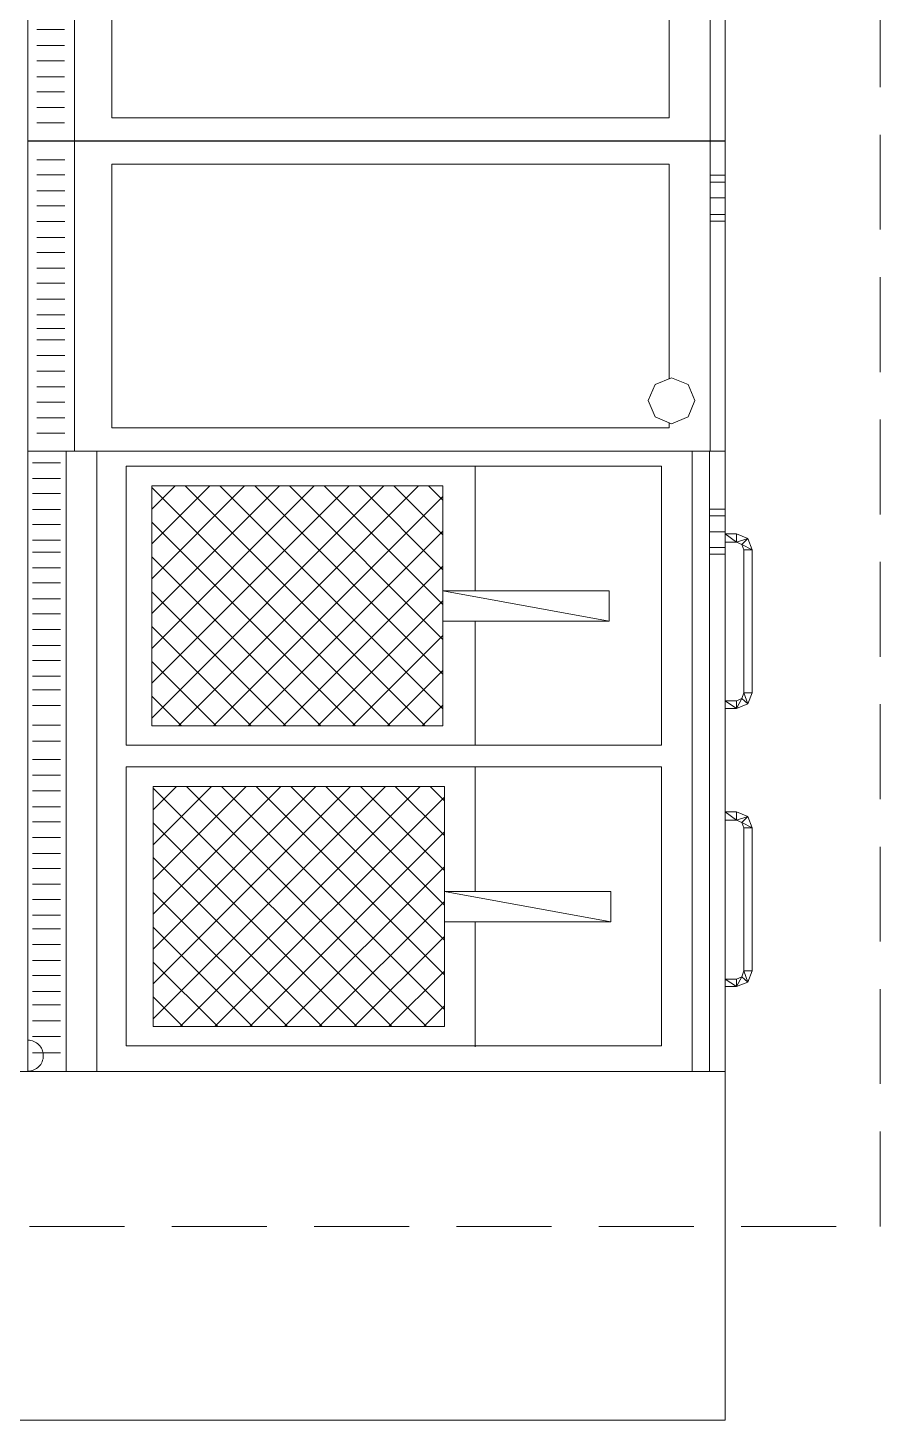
# Model space of a CAD drawing. Header units: inches. Extents: x 33469 to 138684, y -86444 to -29699.
# Drawn here: x 77707.8 to 77793.4, y -41066.1 to -40926.4 of the extents above; entities that cross this region are included whole.
import ezdxf

# ---------------------------------------------------------------- set-up
doc = ezdxf.new("R2010")
doc.units = ezdxf.units.IN
doc.header["$MEASUREMENT"] = 0
doc.linetypes.add('cta_plan_01$0$cta_plan_01$0$HIDDEN2', pattern=[4.7625, 3.175, -1.5875])
doc.layers.get('0').update_dxf_attribs({"lineweight": 9})
for name, color, linetype, lineweight in [('-DWG_ANA', 7, 'Continuous', 50), ('2d-yazı', 255, 'Continuous', 20), ('CİHAZ', 7, 'Continuous', 15), ('KAPı', 7, 'Continuous', 5)]:
    doc.layers.add(name, color=color, linetype=linetype, lineweight=lineweight)

# ---------------------------------------------------------------- blocks, each defined once
blk = doc.blocks.new('14')
at = {"layer": 'CİHAZ'}
for p, q in [((0, 3.5), (1.07, 2.04)), ((1.07, 3.5), (0, 3.5)), ((0, 2.04), (0, 3.5)), ((0, 3.5), (1.07, 2.04)), ((0, 3.5), (0, 2.04)), ((1.07, 3.5), (0, 3.5)), ((1.07, 2.04), (0, 2.04)), ((0, 2.04), (1.07, 2.04)), ((0.58, 0.58), (0, 2.04)), ((0, 2.04), (1.07, 2.04)), ((0, 2.04), (0, 2.04)), ((0.58, 0.58), (0, 2.04)), ((0, 2.04), (1.07, 2.04)), ((1.07, 2.04), (0.58, 0.58)), ((1.07, 2.04), (0.58, 0.58)), ((1.07, 2.04), (1.07, 3.5)), ((1.07, 3.5), (1.07, 3.5)), ((1.07, 2.04), (1.07, 3.5)), ((1.36, 1.36), (1.07, 2.04)), ((1.07, 2.04), (1.36, 1.36)), ((21.26, 1.36), (22.52, 2.04)), ((21.55, 2.04), (21.26, 1.36)), ((21.26, 1.36), (22.52, 2.04)), ((21.26, 1.36), (21.55, 2.04)), ((21.55, 3.5), (21.55, 2.04)), ((22.52, 2.04), (21.55, 3.5)), ((21.55, 3.5), (22.52, 3.5)), ((22.52, 2.04), (21.55, 3.5)), ((21.55, 3.5), (21.55, 2.04)), ((22.52, 3.5), (21.55, 3.5)), ((21.55, 3.5), (21.75, 3.5)), ((21.75, 3.5), (21.55, 3.5)), ((22.52, 2.04), (21.55, 2.04)), ((21.55, 2.04), (22.52, 2.04)), ((21.55, 2.04), (22.52, 2.04)), ((21.55, 2.04), (21.55, 2.04)), ((21.55, 2.04), (22.52, 2.04)), ((21.75, 3.5), (22.43, 3.5)), ((22.43, 3.5), (21.75, 3.5)), ((22.52, 2.04), (21.94, 0.58)), ((22.52, 2.04), (21.94, 0.58)), ((22.52, 3.5), (22.52, 2.04)), ((22.52, 2.04), (22.52, 3.5)), ((0.58, 0.58), (1.36, 1.36)), ((1.36, 1.36), (0.58, 0.58)), ((0.58, 0.58), (1.36, 1.36)), ((0.58, 0.58), (1.36, 1.36)), ((2.04, 0), (0.58, 0.58)), ((0.58, 0.58), (0.58, 0.58)), ((2.04, 0), (0.58, 0.58)), ((1.36, 1.36), (2.04, 0)), ((2.04, 1.07), (1.36, 1.36)), ((1.36, 1.36), (2.04, 0)), ((1.36, 1.36), (2.04, 1.07)), ((2.04, 0), (2.04, 1.07)), ((2.04, 1.07), (2.04, 0)), ((2.04, 1.07), (2.04, 0)), ((2.04, 1.07), (2.04, 1.07)), ((2.04, 1.07), (2.04, 0)), ((20.49, 1.07), (2.04, 1.07)), ((20.49, 1.07), (2.04, 1.07)), ((20.49, 0), (2.04, 0)), ((2.04, 0), (20.49, 0)), ((21.26, 1.36), (20.49, 1.07)), ((20.49, 1.07), (21.26, 1.36)), ((20.49, 1.07), (21.94, 0.58)), ((20.49, 0), (20.49, 1.07)), ((20.49, 1.07), (21.94, 0.58)), ((20.49, 0), (20.49, 1.07)), ((20.49, 1.07), (20.49, 0)), ((20.49, 0), (20.49, 1.07)), ((21.94, 0.58), (20.49, 0)), ((21.94, 0.58), (20.49, 0)), ((20.49, 0), (20.49, 0)), ((21.94, 0.58), (21.26, 1.36)), ((21.26, 1.36), (21.94, 0.58)), ((21.94, 0.58), (21.26, 1.36)), ((21.94, 0.58), (21.26, 1.36)), ((21.94, 0.58), (21.94, 0.58))]:
    blk.add_line(p, q, dxfattribs=at)
blk = doc.blocks.new('0233')
at = {"layer": 'KAPı'}
h = blk.add_hatch(dxfattribs=at)
h.set_pattern_fill('ANSI37', color=1, style=0)
h.set_pattern_definition([(45, (4640.4992, 2640.517), (-2.245064, 2.245064), []), (135, (4640.4992, 2640.517), (-2.245064, -2.245064), [])])
h.paths.add_polyline_path([(7471.48, 3079.49), (7502.45, 3079.49), (7502.45, 3117.06), (7471.48, 3117.06)])
h = blk.add_hatch(dxfattribs=at)
h.set_pattern_fill('ANSI37', color=1, style=0)
h.set_pattern_definition([(45, (4679.2917, 2640.323), (-2.245064, 2.245064), []), (135, (4679.2917, 2640.323), (-2.245064, -2.245064), [])])
h.paths.add_polyline_path([(7510.27, 3079.3), (7541.24, 3079.3), (7541.24, 3116.87), (7510.27, 3116.87)])
at = {"layer": 'CİHAZ'}
for p, q in [((7547.01, 3128.12), (7467.01, 3128.12)), ((7536.82, 3128.12), (7477.15, 3128.12)), ((7547.01, 3128.12), (7541.18, 3128.12)), ((7467.01, 3124.14), (7536.82, 3124.14)), ((7467.01, 3124.14), (7547.01, 3124.14)), ((7467.01, 3124.14), (7472.89, 3124.14)), ((7468.92, 3120.38), (7468.92, 3075.33)), ((7468.92, 3075.33), (7468.92, 3120.38)), ((7468.92, 3120.38), (7468.92, 3051.26)), ((7468.92, 3051.26), (7468.92, 3120.38)), ((7468.92, 3120.38), (7468.92, 3051.26)), ((7468.92, 3051.26), (7468.92, 3120.38)), ((7468.92, 3120.38), (7504.94, 3120.38)), ((7504.94, 3120.38), (7468.92, 3120.38)), ((7468.92, 3120.38), (7504.94, 3120.38)), ((7504.94, 3120.38), (7468.92, 3120.38)), ((7504.94, 3120.38), (7504.94, 3075.33)), ((7504.94, 3075.33), (7504.94, 3120.38)), ((7504.94, 3051.26), (7504.94, 3120.38)), ((7504.94, 3120.38), (7504.94, 3051.26)), ((7507.71, 3120.38), (7507.71, 3075.33)), ((7507.71, 3120.38), (7507.71, 3051.26)), ((7507.71, 3075.33), (7507.71, 3120.38)), ((7507.71, 3051.26), (7507.71, 3120.38)), ((7507.71, 3120.38), (7543.73, 3120.38)), ((7507.71, 3120.38), (7543.73, 3120.38)), ((7507.71, 3120.38), (7543.73, 3120.38)), ((7543.73, 3120.38), (7507.71, 3120.38)), ((7543.73, 3120.38), (7543.73, 3075.33)), ((7543.73, 3120.38), (7543.73, 3075.33)), ((7543.73, 3051.26), (7543.73, 3120.38)), ((7543.73, 3120.38), (7543.73, 3051.26)), ((7468.92, 3075.33), (7469.02, 3075.33)), ((7468.92, 3075.33), (7468.92, 3075.33)), ((7468.92, 3051.45), (7468.92, 3075.33)), ((7468.92, 3075.33), (7468.92, 3051.45)), ((7504.94, 3075.33), (7504.94, 3075.33)), ((7504.94, 3075.33), (7504.94, 3051.45)), ((7504.94, 3051.45), (7504.94, 3075.33)), ((7507.71, 3051.45), (7507.71, 3075.33)), ((7507.71, 3075.33), (7507.71, 3051.45)), ((7507.71, 3075.33), (7507.81, 3075.33)), ((7507.71, 3075.33), (7507.71, 3075.33)), ((7507.71, 3075.33), (7507.71, 3075.33)), ((7543.73, 3075.33), (7543.83, 3075.33)), ((7543.73, 3075.33), (7543.73, 3075.33)), ((7543.73, 3075.33), (7543.73, 3051.45)), ((7543.73, 3051.45), (7543.73, 3075.33)), ((7468.92, 3051.26), (7504.94, 3051.26)), ((7504.94, 3051.26), (7468.92, 3051.26)), ((7504.94, 3051.26), (7504.94, 3051.45)), ((7504.94, 3051.45), (7504.94, 3051.26)), ((7507.71, 3051.26), (7543.73, 3051.26)), ((7543.73, 3051.26), (7507.71, 3051.26)), ((7467.01, 3047.3), (7547.01, 3047.3)), ((7467.01, 3047.3), (7472.82, 3047.3)), ((7477.22, 3047.3), (7536.75, 3047.3)), ((7547.01, 3045.09), (7467.01, 3045.09)), ((7474.48, 3045.09), (7474.48, 3043.05)), ((7474.48, 3045.09), (7474.48, 3043.05)), ((7475.36, 3045.09), (7475.36, 3043.05)), ((7475.36, 3045.09), (7475.36, 3043.05)), ((7475.36, 3045.09), (7475.36, 3043.05)), ((7475.36, 3045.09), (7475.36, 3043.05)), ((7477.4, 3045.09), (7477.4, 3043.05)), ((7477.4, 3045.09), (7477.4, 3043.05)), ((7477.4, 3045.09), (7477.4, 3043.05)), ((7477.4, 3045.09), (7477.4, 3043.05)), ((7479.44, 3045.09), (7479.44, 3043.05)), ((7479.44, 3045.09), (7479.44, 3043.05)), ((7479.44, 3045.09), (7479.44, 3043.05)), ((7479.44, 3045.09), (7479.44, 3043.05)), ((7480.31, 3045.09), (7480.31, 3043.05)), ((7480.31, 3045.09), (7480.31, 3043.05)), ((7475.36, 3043.05), (7474.48, 3043.05)), ((7474.48, 3043.05), (7475.36, 3043.05)), ((7475.36, 3043.05), (7474.48, 3043.05)), ((7474.48, 3043.05), (7475.36, 3043.05)), ((7477.4, 3043.05), (7475.36, 3043.05)), ((7475.36, 3043.05), (7477.4, 3043.05)), ((7477.4, 3043.05), (7475.36, 3043.05)), ((7475.36, 3043.05), (7477.4, 3043.05)), ((7479.44, 3043.05), (7477.4, 3043.05)), ((7477.4, 3043.05), (7479.44, 3043.05)), ((7479.44, 3043.05), (7477.4, 3043.05)), ((7477.4, 3043.05), (7479.44, 3043.05)), ((7480.31, 3043.05), (7479.44, 3043.05)), ((7479.44, 3043.05), (7480.31, 3043.05)), ((7480.31, 3043.05), (7479.44, 3043.05)), ((7479.44, 3043.05), (7480.31, 3043.05))]:
    blk.add_line(p, q, dxfattribs=at)
at = {"layer": 'CİHAZ', "color": 1}
for p, q in [((7485.01, 3075.33), (7468.92, 3075.33)), ((7485.01, 3075.33), (7468.92, 3075.33)), ((7468.92, 3075.33), (7485.01, 3075.33)), ((7468.92, 3075.33), (7485.01, 3075.33)), ((7488.92, 3075.33), (7504.94, 3075.33)), ((7504.94, 3075.33), (7488.92, 3075.33)), ((7504.94, 3075.33), (7488.92, 3075.33)), ((7488.92, 3075.33), (7504.94, 3075.33)), ((7488.92, 3075.33), (7504.94, 3075.33)), ((7523.8, 3075.33), (7507.71, 3075.33)), ((7507.71, 3075.33), (7523.8, 3075.33)), ((7523.8, 3075.33), (7507.71, 3075.33)), ((7523.8, 3075.33), (7507.71, 3075.33)), ((7543.73, 3075.33), (7527.71, 3075.33)), ((7543.73, 3075.33), (7527.91, 3075.33)), ((7527.91, 3075.33), (7543.73, 3075.33)), ((7543.73, 3075.33), (7527.91, 3075.33)), ((7543.73, 3075.33), (7527.91, 3075.33))]:
    blk.add_line(p, q, dxfattribs=at)
at = {"layer": 'CİHAZ', "color": 6}
blk.add_lwpolyline([(7467.01, 3043.05), (7547.01, 3043.05), (7547.01, 3133.05), (7467.01, 3133.05)], close=True, dxfattribs=at)
at = {"layer": 'KAPı'}
for p, q in [((7468.49, 3132.45), (7468.49, 3128.86)), ((7470.53, 3132.45), (7470.53, 3128.86)), ((7472.47, 3132.45), (7472.47, 3128.86)), ((7474.51, 3132.45), (7474.51, 3128.86)), ((7476.46, 3132.45), (7476.46, 3128.86)), ((7478.49, 3132.45), (7478.49, 3128.86)), ((7480.02, 3132.45), (7480.02, 3128.86)), ((7482.06, 3132.45), (7482.06, 3128.86)), ((7484, 3132.45), (7484, 3128.86)), ((7486.04, 3132.45), (7486.04, 3128.86)), ((7487.98, 3132.45), (7487.98, 3128.86)), ((7490.02, 3132.45), (7490.02, 3128.86)), ((7492.06, 3132.45), (7492.06, 3128.86)), ((7494, 3132.45), (7494, 3128.86)), ((7496.04, 3132.45), (7496.04, 3128.86)), ((7497.79, 3132.45), (7497.79, 3128.86)), ((7499.82, 3132.45), (7499.82, 3128.86)), ((7502.37, 3132.45), (7502.37, 3128.86)), ((7504.4, 3132.45), (7504.4, 3128.86)), ((7506.77, 3132.45), (7506.77, 3128.86)), ((7508.81, 3132.45), (7508.81, 3128.86)), ((7510.84, 3132.45), (7510.84, 3128.86)), ((7512.88, 3132.45), (7512.88, 3128.86)), ((7514.82, 3132.45), (7514.82, 3128.86)), ((7516.86, 3132.45), (7516.86, 3128.86)), ((7518.9, 3132.45), (7518.9, 3128.86)), ((7520.84, 3132.45), (7520.84, 3128.86)), ((7522.88, 3132.45), (7522.88, 3128.86)), ((7524.82, 3132.45), (7524.82, 3128.86)), ((7526.86, 3132.45), (7526.86, 3128.86)), ((7528.61, 3132.45), (7528.61, 3128.86)), ((7530.65, 3132.45), (7530.65, 3128.86)), ((7532.69, 3132.45), (7532.69, 3128.86)), ((7534.66, 3132.45), (7534.66, 3128.86)), ((7536.7, 3132.45), (7536.7, 3128.86)), ((7538.44, 3132.45), (7538.44, 3128.86)), ((7540.48, 3132.45), (7540.48, 3128.86)), ((7542.52, 3132.45), (7542.52, 3128.86)), ((7544.63, 3132.45), (7544.63, 3128.86))]:
    blk.add_line(p, q, dxfattribs=at)
at = {"layer": 'KAPı', "color": 1}
for p, q in [((7485.01, 3079.49), (7488.92, 3058.02)), ((7523.8, 3079.3), (7527.71, 3057.82))]:
    blk.add_line(p, q, dxfattribs=at)
for points in [[(7471.48, 3117.06), (7502.45, 3117.06), (7502.45, 3079.49), (7471.48, 3079.49)], [(7510.27, 3116.87), (7541.24, 3116.87), (7541.24, 3079.3), (7510.27, 3079.3)], [(7485.01, 3079.49), (7488.92, 3079.49), (7488.92, 3058.02), (7485.01, 3058.02)], [(7523.8, 3079.3), (7527.71, 3079.3), (7527.71, 3057.82), (7523.8, 3057.82)]]:
    blk.add_lwpolyline(points, close=True, dxfattribs=at)
at = {"layer": 'CİHAZ'}
for p in [(7477.67, 3039.56), (7513.55, 3039.56)]:
    blk.add_blockref('14', p, dxfattribs=at)
blk = doc.blocks.new('052')
at = {"layer": 'CİHAZ'}
for p, q in [((7701.58, 3222.98), (7701.58, 3312.97)), ((7701.58, 3312.97), (7741.6, 3312.97)), ((7701.58, 3312.97), (7741.6, 3312.97)), ((7701.58, 3312.97), (7701.58, 3312.97)), ((7701.58, 3306.96), (7701.58, 3312.97)), ((7701.58, 3312.97), (7701.58, 3312.97)), ((7741.6, 3312.97), (7741.6, 3225.02)), ((7741.6, 3225.02), (7741.6, 3312.97)), ((7741.6, 3225.02), (7741.6, 3312.97)), ((7741.6, 3225.02), (7741.6, 3312.97)), ((7741.6, 3312.97), (7741.6, 3222.98)), ((7741.6, 3312.97), (7741.6, 3306.96)), ((7741.6, 3312.97), (7741.6, 3306.96)), ((7741.6, 3306.96), (7741.6, 3312.97)), ((7741.6, 3306.96), (7701.58, 3306.96)), ((7741.6, 3306.96), (7737.42, 3306.96)), ((7741.6, 3306.96), (7741.6, 3222.98)), ((7741.6, 3306.96), (7741.6, 3222.98)), ((7741.6, 3222.98), (7741.6, 3306.96)), ((7701.58, 3224.92), (7741.6, 3224.92)), ((7706, 3224.92), (7706, 3222.98)), ((7706.87, 3224.92), (7706, 3224.92)), ((7706, 3224.92), (7706.87, 3224.92)), ((7706.87, 3224.92), (7706.87, 3222.98)), ((7708.91, 3224.92), (7706.87, 3224.92)), ((7706.87, 3224.92), (7706.87, 3222.98)), ((7706.87, 3224.92), (7708.91, 3224.92)), ((7708.91, 3224.92), (7708.91, 3222.98)), ((7708.91, 3224.92), (7708.91, 3222.98)), ((7711.05, 3224.92), (7708.91, 3224.92)), ((7708.91, 3224.92), (7711.05, 3224.92)), ((7711.05, 3224.92), (7711.05, 3222.98)), ((7711.92, 3224.92), (7711.05, 3224.92)), ((7711.05, 3224.92), (7711.92, 3224.92)), ((7711.05, 3224.92), (7711.05, 3222.98)), ((7711.92, 3224.92), (7711.92, 3222.98)), ((7741.6, 3222.98), (7701.58, 3222.98)), ((7706, 3222.98), (7706.87, 3222.98)), ((7706.87, 3222.98), (7706, 3222.98)), ((7706.87, 3222.98), (7708.91, 3222.98)), ((7708.91, 3222.98), (7706.87, 3222.98)), ((7708.91, 3222.98), (7711.05, 3222.98)), ((7711.05, 3222.98), (7708.91, 3222.98)), ((7711.05, 3222.98), (7711.92, 3222.98)), ((7711.92, 3222.98), (7711.05, 3222.98))]:
    blk.add_line(p, q, dxfattribs=at)
at = {"layer": 'CİHAZ', "color": 1}
for p, q in [((7733.01, 3232.03), (7732.13, 3229.89)), ((7735.05, 3232.9), (7733.01, 3232.03)), ((7737.18, 3232.03), (7735.05, 3232.9)), ((7738.06, 3229.89), (7737.18, 3232.03)), ((7732.13, 3229.89), (7733.01, 3227.76)), ((7737.18, 3227.76), (7738.06, 3229.89)), ((7733.01, 3227.76), (7735.05, 3226.88)), ((7735.05, 3226.88), (7737.18, 3227.76))]:
    blk.add_line(p, q, dxfattribs=at)
for points in [[(7732.26, 3230.21), (7704.58, 3230.21), (7704.58, 3302.14), (7738.6, 3302.14)], [(7737.47, 3302.14), (7738.6, 3302.14), (7738.6, 3230.21), (7737.93, 3230.21)]]:
    blk.add_lwpolyline(points, dxfattribs=at)
at = {"layer": 'KAPı'}
for p, q in [((7704.01, 3311.81), (7704.01, 3308.22)), ((7705.95, 3311.81), (7705.95, 3308.22)), ((7707.99, 3311.81), (7707.99, 3308.22)), ((7709.93, 3311.81), (7709.93, 3308.22)), ((7711.97, 3311.81), (7711.97, 3308.22)), ((7714.01, 3311.81), (7714.01, 3308.22)), ((7715.95, 3311.81), (7715.95, 3308.22)), ((7717.99, 3311.81), (7717.99, 3308.22)), ((7719.93, 3311.81), (7719.93, 3308.22)), ((7721.97, 3311.81), (7721.97, 3308.22)), ((7724.01, 3311.81), (7724.01, 3308.22)), ((7725.75, 3311.81), (7725.75, 3308.22)), ((7727.23, 3311.81), (7727.23, 3308.22)), ((7729.27, 3311.81), (7729.27, 3308.22)), ((7731.28, 3311.81), (7731.28, 3308.22)), ((7733.31, 3311.81), (7733.31, 3308.22)), ((7735.26, 3311.81), (7735.26, 3308.22)), ((7737.29, 3311.81), (7737.29, 3308.22)), ((7739.27, 3311.81), (7739.27, 3308.22))]:
    blk.add_line(p, q, dxfattribs=at)
blk = doc.blocks.new('66')
at = {"layer": 'CİHAZ'}
for p, q in [((7789.17, 3222.98), (7789.17, 3312.97)), ((7789.17, 3312.97), (7829.19, 3312.97)), ((7789.17, 3312.97), (7829.19, 3312.97)), ((7789.17, 3312.97), (7789.17, 3312.97)), ((7789.17, 3306.96), (7789.17, 3312.97)), ((7789.17, 3312.97), (7789.17, 3312.97)), ((7829.19, 3312.97), (7829.19, 3225.02)), ((7829.19, 3225.02), (7829.19, 3312.97)), ((7829.19, 3225.02), (7829.19, 3312.97)), ((7829.19, 3225.02), (7829.19, 3312.97)), ((7829.19, 3312.97), (7829.19, 3222.98)), ((7829.19, 3312.97), (7829.19, 3306.96)), ((7829.19, 3312.97), (7829.19, 3306.96)), ((7829.19, 3306.96), (7829.19, 3312.97)), ((7829.19, 3306.96), (7789.17, 3306.96)), ((7829.19, 3306.96), (7825.01, 3306.96)), ((7829.19, 3306.96), (7829.19, 3222.98)), ((7829.19, 3306.96), (7829.19, 3222.98)), ((7829.19, 3222.98), (7829.19, 3306.96)), ((7789.17, 3224.92), (7829.19, 3224.92)), ((7794.47, 3224.92), (7793.59, 3224.92)), ((7793.59, 3224.92), (7794.47, 3224.92)), ((7796.5, 3224.92), (7794.47, 3224.92)), ((7794.47, 3224.92), (7796.5, 3224.92)), ((7798.64, 3224.92), (7796.5, 3224.92)), ((7796.5, 3224.92), (7798.64, 3224.92)), ((7799.51, 3224.92), (7798.64, 3224.92)), ((7798.64, 3224.92), (7799.51, 3224.92)), ((7829.19, 3222.98), (7789.17, 3222.98)), ((7793.59, 3222.98), (7794.47, 3222.98)), ((7794.47, 3222.98), (7793.59, 3222.98)), ((7794.47, 3222.98), (7796.5, 3222.98)), ((7796.5, 3222.98), (7794.47, 3222.98)), ((7796.5, 3222.98), (7798.64, 3222.98)), ((7798.64, 3222.98), (7796.5, 3222.98)), ((7798.64, 3222.98), (7799.51, 3222.98)), ((7799.51, 3222.98), (7798.64, 3222.98))]:
    blk.add_line(p, q, dxfattribs=at)
at = {"layer": 'CİHAZ', "color": 1}
for points in [[(7825.86, 3230.21), (7792.17, 3230.21), (7792.17, 3302.14), (7826.19, 3302.14)], [(7825.06, 3302.14), (7826.19, 3302.14), (7826.19, 3230.21), (7825.52, 3230.21)]]:
    blk.add_lwpolyline(points, dxfattribs=at)
at = {"layer": 'KAPı'}
for p, q in [((7791.6, 3311.81), (7791.6, 3308.22)), ((7793.54, 3311.81), (7793.54, 3308.22)), ((7795.58, 3311.81), (7795.58, 3308.22)), ((7797.52, 3311.81), (7797.52, 3308.22)), ((7799.56, 3311.81), (7799.56, 3308.22)), ((7801.6, 3311.81), (7801.6, 3308.22)), ((7803.54, 3311.81), (7803.54, 3308.22)), ((7805.58, 3311.81), (7805.58, 3308.22)), ((7807.52, 3311.81), (7807.52, 3308.22)), ((7809.56, 3311.81), (7809.56, 3308.22)), ((7811.6, 3311.81), (7811.6, 3308.22)), ((7813.34, 3311.81), (7813.34, 3308.22)), ((7814.82, 3311.81), (7814.82, 3308.22)), ((7816.86, 3311.81), (7816.86, 3308.22)), ((7818.87, 3311.81), (7818.87, 3308.22)), ((7820.91, 3311.81), (7820.91, 3308.22)), ((7822.85, 3311.81), (7822.85, 3308.22)), ((7824.89, 3311.81), (7824.89, 3308.22)), ((7826.86, 3311.81), (7826.86, 3308.22))]:
    blk.add_line(p, q, dxfattribs=at)
blk = doc.blocks.new('8345')
at = {"color": 4, "linetype": 'cta_plan_01$0$cta_plan_01$0$HIDDEN2'}
blk.add_circle((80648.99, -38853.8), 2, dxfattribs=at)

msp = doc.modelspace()

# ---------------------------------------------------------------- linework, layer by layer
at = {"layer": '2d-yazı', "color": 3, "linetype": 'cta_plan_01$0$cta_plan_01$0$HIDDEN2', "ltscale": 3, "elevation": 0}
msp.add_lwpolyline([(77793.389, -41046.684), (77793.389, -40828.906), (77622.278, -40828.906), (77622.278, -41046.684)], close=True, dxfattribs=at)
at = {"layer": '2d-yazı', "color": 6, "linetype": 'ByBlock', "ltscale": 3, "elevation": 0}
msp.add_lwpolyline([(77637.835, -41066.128), (77777.835, -41066.128), (77777.835, -41031.128), (77637.835, -41031.128)], close=True, dxfattribs=at)

# ---------------------------------------------------------------- block references
at = {"layer": '-DWG_ANA', "color": 0, "xscale": -0.7777777777777428, "yscale": 0.7777777777777428, "zscale": 0.7777777777777428, "rotation": 90}
for name, p in [('66', (80284.591, -34848.403, 0)), ('052', (80284.593, -34947.66, 0)), ('0233', (80144.655, -35161.232, 0))]:
    msp.add_blockref(name, p, dxfattribs=at)
at = {"layer": '2d-yazı', "linetype": 'ByBlock', "xscale": 0.7777777777777428, "yscale": 0.7777777777777428, "zscale": 0.7777777777777428, "rotation": 90}
msp.add_blockref('8345', (47488.211, -103756.548, 0), dxfattribs=at)

doc.saveas('drawing.dxf')
